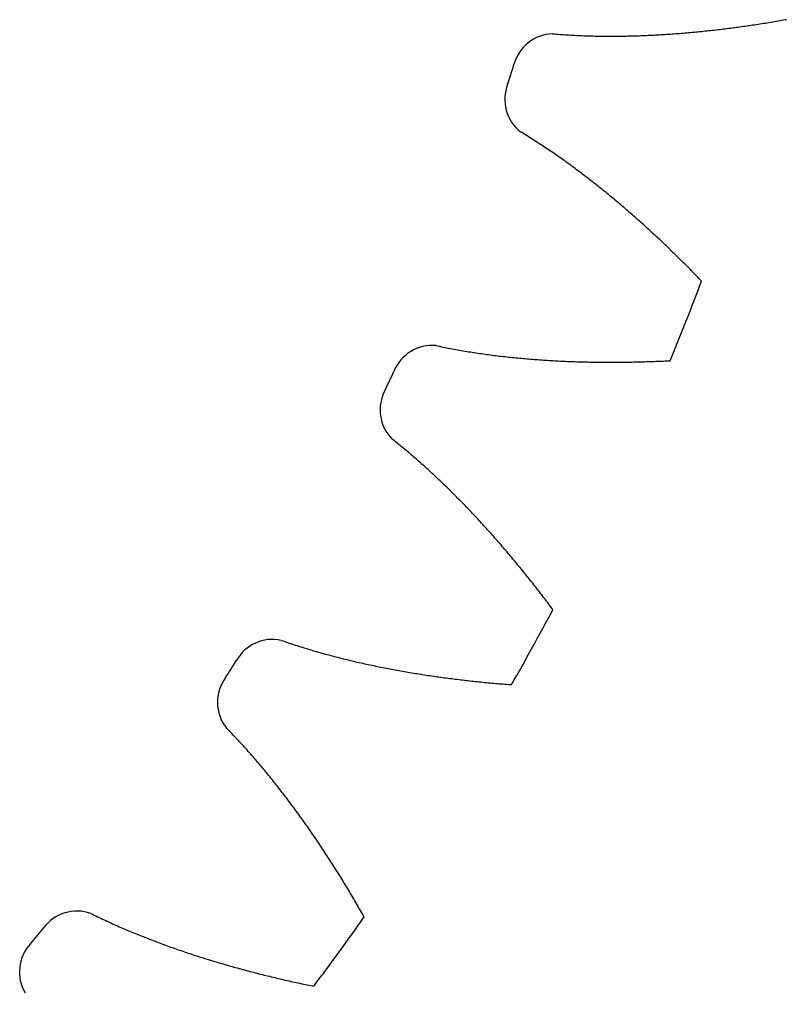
# Model space of a CAD drawing. Extents: x 72 to 228, y 22 to 178.
# Drawn here: x 204.42 to 225.25, y 53.13 to 79.48 of the extents above; entities that cross this region are included whole.
import ezdxf

# ---------------------------------------------------------------- set-up
doc = ezdxf.new("R2010")
doc.units = 0
doc.layers.get('0').update_dxf_attribs({"linetype": 'continuous'})

# ---------------------------------------------------------------- blocks, each defined once
blk = doc.blocks.new('CUT088')
at = {"color": 0}
for points in [[(218.896, 79.089), (218.946, 79.084), (218.996, 79.08), (219.046, 79.076), (219.096, 79.072), (219.146, 79.069), (219.195, 79.065), (219.245, 79.062), (219.295, 79.059), (219.345, 79.056), (219.395, 79.053), (219.445, 79.05), (219.495, 79.047), (219.545, 79.045), (219.595, 79.042), (219.645, 79.04), (219.695, 79.038), (219.745, 79.036), (219.795, 79.034), (219.845, 79.033), (219.895, 79.031), (219.945, 79.03), (219.995, 79.029), (220.045, 79.027), (220.095, 79.026), (220.145, 79.026), (220.195, 79.025), (220.245, 79.024), (220.295, 79.024), (220.345, 79.023), (220.395, 79.023), (220.445, 79.023), (220.495, 79.023), (220.545, 79.023), (220.595, 79.023), (220.645, 79.024), (220.695, 79.024), (220.745, 79.025), (220.795, 79.025), (220.845, 79.026), (220.895, 79.027), (220.945, 79.028), (220.994, 79.029), (221.044, 79.03), (221.094, 79.032), (221.144, 79.033), (221.194, 79.035), (221.244, 79.036), (221.294, 79.038), (221.344, 79.04), (221.394, 79.042), (221.444, 79.044), (221.494, 79.046), (221.544, 79.049), (221.594, 79.051), (221.644, 79.053), (221.694, 79.056), (221.744, 79.059), (221.794, 79.062), (221.844, 79.064), (221.894, 79.067), (221.944, 79.071), (221.993, 79.074), (222.043, 79.077), (222.093, 79.08), (222.143, 79.084), (222.193, 79.088), (222.243, 79.091), (222.293, 79.095), (222.343, 79.099), (222.392, 79.103), (222.442, 79.107), (222.492, 79.111), (222.542, 79.115), (222.592, 79.12), (222.641, 79.124), (222.691, 79.129), (222.741, 79.133), (222.791, 79.138), (222.841, 79.143), (222.89, 79.148), (222.94, 79.153), (222.99, 79.158), (223.04, 79.163), (223.089, 79.168), (223.139, 79.173), (223.189, 79.179), (223.238, 79.184), (223.288, 79.19), (223.338, 79.196), (223.387, 79.201), (223.437, 79.207), (223.487, 79.213), (223.536, 79.219), (223.586, 79.225), (223.636, 79.231), (223.685, 79.238), (223.735, 79.244), (223.784, 79.25), (223.834, 79.257), (223.884, 79.264), (223.933, 79.27), (223.983, 79.277), (224.032, 79.284), (224.082, 79.291), (224.131, 79.298), (224.181, 79.305), (224.23, 79.312), (224.28, 79.319), (224.329, 79.327), (224.379, 79.334), (224.428, 79.341), (224.477, 79.349), (224.527, 79.357), (224.576, 79.364), (224.626, 79.372), (224.675, 79.38), (224.724, 79.388), (224.774, 79.396), (224.823, 79.404), (224.872, 79.412), (224.922, 79.421), (224.971, 79.429), (225.02, 79.437), (225.07, 79.446), (225.119, 79.454), (225.168, 79.463), (225.217, 79.472), (225.252, 79.478)], [(218.896, 79.089), (218.946, 79.084), (218.996, 79.08), (219.046, 79.076), (219.096, 79.072), (219.146, 79.069), (219.195, 79.065), (219.245, 79.062), (219.295, 79.059), (219.345, 79.056), (219.395, 79.053), (219.445, 79.05), (219.495, 79.047), (219.545, 79.045), (219.595, 79.042), (219.645, 79.04), (219.695, 79.038), (219.745, 79.036), (219.795, 79.034), (219.845, 79.033), (219.895, 79.031), (219.945, 79.03), (219.995, 79.029), (220.045, 79.027), (220.095, 79.026), (220.145, 79.026), (220.195, 79.025), (220.245, 79.024), (220.295, 79.024), (220.345, 79.023), (220.395, 79.023), (220.445, 79.023), (220.495, 79.023), (220.545, 79.023), (220.595, 79.023), (220.645, 79.024), (220.695, 79.024), (220.745, 79.025), (220.795, 79.025), (220.845, 79.026), (220.895, 79.027), (220.945, 79.028), (220.994, 79.029), (221.044, 79.03), (221.094, 79.032), (221.144, 79.033), (221.194, 79.035), (221.244, 79.036), (221.294, 79.038), (221.344, 79.04), (221.394, 79.042), (221.444, 79.044), (221.494, 79.046), (221.544, 79.049), (221.594, 79.051), (221.644, 79.053), (221.694, 79.056), (221.744, 79.059), (221.794, 79.062), (221.844, 79.064), (221.894, 79.067), (221.944, 79.071), (221.993, 79.074), (222.043, 79.077), (222.093, 79.08), (222.143, 79.084), (222.193, 79.088), (222.243, 79.091), (222.293, 79.095), (222.343, 79.099), (222.392, 79.103), (222.442, 79.107), (222.492, 79.111), (222.542, 79.115), (222.592, 79.12), (222.641, 79.124), (222.691, 79.129), (222.741, 79.133), (222.791, 79.138), (222.841, 79.143), (222.89, 79.148), (222.94, 79.153), (222.99, 79.158), (223.04, 79.163), (223.089, 79.168), (223.139, 79.173), (223.189, 79.179), (223.238, 79.184), (223.288, 79.19), (223.338, 79.196), (223.387, 79.201), (223.437, 79.207), (223.487, 79.213), (223.536, 79.219), (223.586, 79.225), (223.636, 79.231), (223.685, 79.238), (223.735, 79.244), (223.784, 79.25), (223.834, 79.257), (223.884, 79.264), (223.933, 79.27), (223.983, 79.277), (224.032, 79.284), (224.082, 79.291), (224.131, 79.298), (224.181, 79.305), (224.23, 79.312), (224.28, 79.319), (224.329, 79.327), (224.379, 79.334), (224.428, 79.341), (224.477, 79.349), (224.527, 79.357), (224.576, 79.364), (224.626, 79.372), (224.675, 79.38), (224.724, 79.388), (224.774, 79.396), (224.823, 79.404), (224.872, 79.412), (224.922, 79.421), (224.971, 79.429), (225.02, 79.437), (225.07, 79.446), (225.119, 79.454), (225.168, 79.463), (225.217, 79.472), (225.252, 79.478)], [(222.943, 72.371), (222.908, 72.407), (222.873, 72.443), (222.838, 72.479), (222.804, 72.515), (222.769, 72.55), (222.734, 72.586), (222.699, 72.622), (222.664, 72.657), (222.629, 72.693), (222.593, 72.729), (222.558, 72.764), (222.523, 72.8), (222.488, 72.835), (222.452, 72.87), (222.417, 72.906), (222.381, 72.941), (222.346, 72.976), (222.31, 73.011), (222.274, 73.046), (222.239, 73.081), (222.203, 73.116), (222.167, 73.151), (222.131, 73.186), (222.095, 73.22), (222.059, 73.255), (222.023, 73.29), (221.987, 73.324), (221.951, 73.359), (221.915, 73.393), (221.878, 73.428), (221.842, 73.462), (221.806, 73.496), (221.769, 73.53), (221.733, 73.565), (221.696, 73.599), (221.659, 73.633), (221.623, 73.667), (221.586, 73.701), (221.549, 73.734), (221.512, 73.768), (221.475, 73.802), (221.438, 73.836), (221.401, 73.869), (221.364, 73.903), (221.327, 73.936), (221.29, 73.969), (221.252, 74.003), (221.215, 74.036), (221.178, 74.069), (221.14, 74.102), (221.103, 74.135), (221.065, 74.168), (221.027, 74.201), (220.99, 74.234), (220.952, 74.267), (220.914, 74.299), (220.876, 74.332), (220.838, 74.365), (220.8, 74.397), (220.762, 74.43), (220.724, 74.462), (220.686, 74.494), (220.648, 74.526), (220.609, 74.558), (220.571, 74.591), (220.533, 74.623), (220.494, 74.654), (220.455, 74.686), (220.417, 74.718), (220.378, 74.75), (220.339, 74.781), (220.301, 74.813), (220.262, 74.844), (220.223, 74.876), (220.184, 74.907), (220.145, 74.938), (220.106, 74.969), (220.066, 75), (220.027, 75.031), (219.988, 75.062), (219.948, 75.093), (219.909, 75.123), (219.869, 75.154), (219.83, 75.185), (219.79, 75.215), (219.75, 75.245), (219.711, 75.276), (219.671, 75.306), (219.631, 75.336), (219.591, 75.366), (219.551, 75.396), (219.51, 75.426), (219.47, 75.455), (219.43, 75.485), (219.39, 75.515), (219.349, 75.544), (219.309, 75.573), (219.268, 75.603), (219.228, 75.632), (219.187, 75.661), (219.146, 75.69), (219.105, 75.719), (219.064, 75.747), (219.023, 75.776), (218.982, 75.804), (218.941, 75.833), (218.9, 75.861), (218.859, 75.889), (218.817, 75.918), (218.776, 75.946), (218.734, 75.973), (218.693, 76.001), (218.651, 76.029), (218.61, 76.056), (218.568, 76.084), (218.526, 76.111), (218.484, 76.138), (218.442, 76.165), (218.4, 76.192), (218.358, 76.219), (218.315, 76.246), (218.273, 76.272), (218.23, 76.299), (218.188, 76.325), (218.145, 76.351), (218.103, 76.377), (218.06, 76.403), (218.03, 76.421)], [(222.943, 72.371), (222.908, 72.407), (222.873, 72.443), (222.838, 72.479), (222.804, 72.515), (222.769, 72.55), (222.734, 72.586), (222.699, 72.622), (222.664, 72.657), (222.629, 72.693), (222.593, 72.729), (222.558, 72.764), (222.523, 72.8), (222.488, 72.835), (222.452, 72.87), (222.417, 72.906), (222.381, 72.941), (222.346, 72.976), (222.31, 73.011), (222.274, 73.046), (222.239, 73.081), (222.203, 73.116), (222.167, 73.151), (222.131, 73.186), (222.095, 73.22), (222.059, 73.255), (222.023, 73.29), (221.987, 73.324), (221.951, 73.359), (221.915, 73.393), (221.878, 73.428), (221.842, 73.462), (221.806, 73.496), (221.769, 73.53), (221.733, 73.565), (221.696, 73.599), (221.659, 73.633), (221.623, 73.667), (221.586, 73.701), (221.549, 73.734), (221.512, 73.768), (221.475, 73.802), (221.438, 73.836), (221.401, 73.869), (221.364, 73.903), (221.327, 73.936), (221.29, 73.969), (221.252, 74.003), (221.215, 74.036), (221.178, 74.069), (221.14, 74.102), (221.103, 74.135), (221.065, 74.168), (221.027, 74.201), (220.99, 74.234), (220.952, 74.267), (220.914, 74.299), (220.876, 74.332), (220.838, 74.365), (220.8, 74.397), (220.762, 74.43), (220.724, 74.462), (220.686, 74.494), (220.648, 74.526), (220.609, 74.558), (220.571, 74.591), (220.533, 74.623), (220.494, 74.654), (220.455, 74.686), (220.417, 74.718), (220.378, 74.75), (220.339, 74.781), (220.301, 74.813), (220.262, 74.844), (220.223, 74.876), (220.184, 74.907), (220.145, 74.938), (220.106, 74.969), (220.066, 75), (220.027, 75.031), (219.988, 75.062), (219.948, 75.093), (219.909, 75.123), (219.869, 75.154), (219.83, 75.185), (219.79, 75.215), (219.75, 75.245), (219.711, 75.276), (219.671, 75.306), (219.631, 75.336), (219.591, 75.366), (219.551, 75.396), (219.51, 75.426), (219.47, 75.455), (219.43, 75.485), (219.39, 75.515), (219.349, 75.544), (219.309, 75.573), (219.268, 75.603), (219.228, 75.632), (219.187, 75.661), (219.146, 75.69), (219.105, 75.719), (219.064, 75.747), (219.023, 75.776), (218.982, 75.804), (218.941, 75.833), (218.9, 75.861), (218.859, 75.889), (218.817, 75.918), (218.776, 75.946), (218.734, 75.973), (218.693, 76.001), (218.651, 76.029), (218.61, 76.056), (218.568, 76.084), (218.526, 76.111), (218.484, 76.138), (218.442, 76.165), (218.4, 76.192), (218.358, 76.219), (218.315, 76.246), (218.273, 76.272), (218.23, 76.299), (218.188, 76.325), (218.145, 76.351), (218.103, 76.377), (218.06, 76.403), (218.03, 76.421)], [(215.732, 70.619), (215.781, 70.608), (215.83, 70.598), (215.879, 70.587), (215.928, 70.577), (215.977, 70.567), (216.026, 70.558), (216.075, 70.548), (216.124, 70.539), (216.173, 70.529), (216.222, 70.52), (216.272, 70.511), (216.321, 70.502), (216.37, 70.494), (216.419, 70.485), (216.469, 70.477), (216.518, 70.468), (216.567, 70.46), (216.617, 70.452), (216.666, 70.444), (216.715, 70.436), (216.765, 70.429), (216.814, 70.421), (216.864, 70.414), (216.913, 70.407), (216.963, 70.4), (217.012, 70.393), (217.062, 70.386), (217.111, 70.379), (217.161, 70.372), (217.21, 70.366), (217.26, 70.359), (217.31, 70.353), (217.359, 70.347), (217.409, 70.341), (217.458, 70.335), (217.508, 70.329), (217.558, 70.323), (217.607, 70.318), (217.657, 70.312), (217.707, 70.307), (217.757, 70.302), (217.806, 70.296), (217.856, 70.291), (217.906, 70.286), (217.956, 70.282), (218.005, 70.277), (218.055, 70.272), (218.105, 70.268), (218.155, 70.263), (218.205, 70.259), (218.254, 70.255), (218.304, 70.251), (218.354, 70.247), (218.404, 70.243), (218.454, 70.239), (218.504, 70.236), (218.554, 70.232), (218.603, 70.229), (218.653, 70.225), (218.703, 70.222), (218.753, 70.219), (218.803, 70.216), (218.853, 70.213), (218.903, 70.21), (218.953, 70.207), (219.003, 70.204), (219.053, 70.202), (219.103, 70.199), (219.152, 70.197), (219.202, 70.194), (219.252, 70.192), (219.302, 70.19), (219.352, 70.188), (219.402, 70.186), (219.452, 70.184), (219.502, 70.183), (219.552, 70.181), (219.602, 70.179), (219.652, 70.178), (219.702, 70.176), (219.752, 70.175), (219.802, 70.174), (219.852, 70.173), (219.902, 70.172), (219.952, 70.171), (220.002, 70.17), (220.052, 70.169), (220.102, 70.169), (220.152, 70.168), (220.202, 70.167), (220.252, 70.167), (220.302, 70.167), (220.352, 70.166), (220.402, 70.166), (220.452, 70.166), (220.502, 70.166), (220.552, 70.166), (220.602, 70.166), (220.652, 70.167), (220.702, 70.167), (220.752, 70.167), (220.802, 70.168), (220.852, 70.168), (220.902, 70.169), (220.952, 70.17), (221.002, 70.171), (221.052, 70.172), (221.102, 70.173), (221.152, 70.174), (221.202, 70.175), (221.252, 70.176), (221.302, 70.177), (221.352, 70.179), (221.402, 70.18), (221.452, 70.182), (221.502, 70.183), (221.552, 70.185), (221.602, 70.187), (221.652, 70.189), (221.702, 70.191), (221.752, 70.193), (221.802, 70.195), (221.852, 70.197), (221.901, 70.199), (221.951, 70.202), (222.001, 70.204), (222.051, 70.206), (222.086, 70.208)], [(215.732, 70.619), (215.781, 70.608), (215.83, 70.598), (215.879, 70.587), (215.928, 70.577), (215.977, 70.567), (216.026, 70.558), (216.075, 70.548), (216.124, 70.539), (216.173, 70.529), (216.222, 70.52), (216.272, 70.511), (216.321, 70.502), (216.37, 70.494), (216.419, 70.485), (216.469, 70.477), (216.518, 70.468), (216.567, 70.46), (216.617, 70.452), (216.666, 70.444), (216.715, 70.436), (216.765, 70.429), (216.814, 70.421), (216.864, 70.414), (216.913, 70.407), (216.963, 70.4), (217.012, 70.393), (217.062, 70.386), (217.111, 70.379), (217.161, 70.372), (217.21, 70.366), (217.26, 70.359), (217.31, 70.353), (217.359, 70.347), (217.409, 70.341), (217.458, 70.335), (217.508, 70.329), (217.558, 70.323), (217.607, 70.318), (217.657, 70.312), (217.707, 70.307), (217.757, 70.302), (217.806, 70.296), (217.856, 70.291), (217.906, 70.286), (217.956, 70.282), (218.005, 70.277), (218.055, 70.272), (218.105, 70.268), (218.155, 70.263), (218.205, 70.259), (218.254, 70.255), (218.304, 70.251), (218.354, 70.247), (218.404, 70.243), (218.454, 70.239), (218.504, 70.236), (218.554, 70.232), (218.603, 70.229), (218.653, 70.225), (218.703, 70.222), (218.753, 70.219), (218.803, 70.216), (218.853, 70.213), (218.903, 70.21), (218.953, 70.207), (219.003, 70.204), (219.053, 70.202), (219.103, 70.199), (219.152, 70.197), (219.202, 70.194), (219.252, 70.192), (219.302, 70.19), (219.352, 70.188), (219.402, 70.186), (219.452, 70.184), (219.502, 70.183), (219.552, 70.181), (219.602, 70.179), (219.652, 70.178), (219.702, 70.176), (219.752, 70.175), (219.802, 70.174), (219.852, 70.173), (219.902, 70.172), (219.952, 70.171), (220.002, 70.17), (220.052, 70.169), (220.102, 70.169), (220.152, 70.168), (220.202, 70.167), (220.252, 70.167), (220.302, 70.167), (220.352, 70.166), (220.402, 70.166), (220.452, 70.166), (220.502, 70.166), (220.552, 70.166), (220.602, 70.166), (220.652, 70.167), (220.702, 70.167), (220.752, 70.167), (220.802, 70.168), (220.852, 70.168), (220.902, 70.169), (220.952, 70.17), (221.002, 70.171), (221.052, 70.172), (221.102, 70.173), (221.152, 70.174), (221.202, 70.175), (221.252, 70.176), (221.302, 70.177), (221.352, 70.179), (221.402, 70.18), (221.452, 70.182), (221.502, 70.183), (221.552, 70.185), (221.602, 70.187), (221.652, 70.189), (221.702, 70.191), (221.752, 70.193), (221.802, 70.195), (221.852, 70.197), (221.901, 70.199), (221.951, 70.202), (222.001, 70.204), (222.051, 70.206), (222.086, 70.208)], [(218.905, 63.446), (218.875, 63.487), (218.845, 63.527), (218.815, 63.567), (218.785, 63.607), (218.755, 63.646), (218.724, 63.686), (218.694, 63.726), (218.664, 63.766), (218.633, 63.806), (218.603, 63.845), (218.572, 63.885), (218.542, 63.925), (218.511, 63.964), (218.481, 64.004), (218.45, 64.043), (218.419, 64.082), (218.388, 64.122), (218.357, 64.161), (218.326, 64.2), (218.295, 64.239), (218.264, 64.279), (218.233, 64.318), (218.202, 64.357), (218.17, 64.396), (218.139, 64.435), (218.108, 64.473), (218.076, 64.512), (218.044, 64.551), (218.013, 64.59), (217.981, 64.628), (217.949, 64.667), (217.918, 64.706), (217.886, 64.744), (217.854, 64.783), (217.822, 64.821), (217.79, 64.859), (217.757, 64.898), (217.725, 64.936), (217.693, 64.974), (217.661, 65.012), (217.628, 65.05), (217.596, 65.088), (217.563, 65.126), (217.531, 65.164), (217.498, 65.202), (217.465, 65.24), (217.432, 65.277), (217.399, 65.315), (217.366, 65.353), (217.333, 65.39), (217.3, 65.428), (217.267, 65.465), (217.234, 65.503), (217.201, 65.54), (217.167, 65.577), (217.134, 65.614), (217.1, 65.651), (217.067, 65.688), (217.033, 65.725), (216.999, 65.762), (216.966, 65.799), (216.932, 65.836), (216.898, 65.873), (216.864, 65.909), (216.83, 65.946), (216.796, 65.983), (216.762, 66.019), (216.727, 66.055), (216.693, 66.092), (216.658, 66.128), (216.624, 66.164), (216.589, 66.2), (216.555, 66.236), (216.52, 66.272), (216.485, 66.308), (216.45, 66.344), (216.416, 66.38), (216.38, 66.416), (216.345, 66.451), (216.31, 66.487), (216.275, 66.522), (216.24, 66.558), (216.204, 66.593), (216.169, 66.628), (216.133, 66.663), (216.098, 66.699), (216.062, 66.734), (216.026, 66.768), (215.99, 66.803), (215.954, 66.838), (215.918, 66.873), (215.882, 66.907), (215.846, 66.942), (215.81, 66.976), (215.774, 67.011), (215.737, 67.045), (215.701, 67.079), (215.664, 67.113), (215.628, 67.147), (215.591, 67.181), (215.554, 67.215), (215.517, 67.249), (215.48, 67.282), (215.443, 67.316), (215.406, 67.349), (215.369, 67.383), (215.331, 67.416), (215.294, 67.449), (215.256, 67.482), (215.219, 67.515), (215.181, 67.548), (215.143, 67.581), (215.106, 67.614), (215.068, 67.646), (215.03, 67.679), (214.991, 67.711), (214.953, 67.743), (214.915, 67.775), (214.876, 67.807), (214.838, 67.839), (214.799, 67.871), (214.761, 67.903), (214.722, 67.934), (214.683, 67.966), (214.644, 67.997), (214.605, 68.028), (214.566, 68.059), (214.538, 68.081)], [(211.531, 62.612), (211.579, 62.595), (211.626, 62.579), (211.673, 62.563), (211.72, 62.546), (211.768, 62.53), (211.815, 62.515), (211.863, 62.499), (211.91, 62.483), (211.958, 62.468), (212.006, 62.453), (212.053, 62.438), (212.101, 62.423), (212.149, 62.408), (212.196, 62.393), (212.244, 62.379), (212.292, 62.364), (212.34, 62.35), (212.388, 62.336), (212.436, 62.322), (212.484, 62.308), (212.532, 62.294), (212.58, 62.28), (212.628, 62.267), (212.677, 62.254), (212.725, 62.24), (212.773, 62.227), (212.821, 62.214), (212.87, 62.201), (212.918, 62.188), (212.966, 62.176), (213.015, 62.163), (213.063, 62.151), (213.111, 62.138), (213.16, 62.126), (213.208, 62.114), (213.257, 62.102), (213.306, 62.09), (213.354, 62.078), (213.403, 62.067), (213.451, 62.055), (213.5, 62.044), (213.549, 62.032), (213.598, 62.021), (213.646, 62.01), (213.695, 61.999), (213.744, 61.988), (213.793, 61.977), (213.842, 61.966), (213.89, 61.956), (213.939, 61.945), (213.988, 61.935), (214.037, 61.925), (214.086, 61.914), (214.135, 61.904), (214.184, 61.894), (214.233, 61.885), (214.282, 61.875), (214.331, 61.865), (214.38, 61.855), (214.429, 61.846), (214.478, 61.837), (214.527, 61.827), (214.577, 61.818), (214.626, 61.809), (214.675, 61.8), (214.724, 61.791), (214.773, 61.782), (214.823, 61.773), (214.872, 61.765), (214.921, 61.756), (214.97, 61.748), (215.02, 61.739), (215.069, 61.731), (215.118, 61.723), (215.168, 61.715), (215.217, 61.707), (215.266, 61.699), (215.316, 61.691), (215.365, 61.683), (215.415, 61.676), (215.464, 61.668), (215.513, 61.661), (215.563, 61.653), (215.612, 61.646), (215.662, 61.639), (215.711, 61.632), (215.761, 61.625), (215.81, 61.618), (215.86, 61.611), (215.909, 61.604), (215.959, 61.597), (216.009, 61.591), (216.058, 61.584), (216.108, 61.578), (216.157, 61.571), (216.207, 61.565), (216.257, 61.559), (216.306, 61.553), (216.356, 61.547), (216.405, 61.541), (216.455, 61.535), (216.505, 61.529), (216.554, 61.524), (216.604, 61.518), (216.654, 61.512), (216.703, 61.507), (216.753, 61.502), (216.803, 61.496), (216.853, 61.491), (216.902, 61.486), (216.952, 61.481), (217.002, 61.476), (217.052, 61.471), (217.101, 61.466), (217.151, 61.462), (217.201, 61.457), (217.251, 61.452), (217.301, 61.448), (217.35, 61.443), (217.4, 61.439), (217.45, 61.435), (217.5, 61.431), (217.55, 61.427), (217.599, 61.423), (217.649, 61.419), (217.699, 61.415), (217.749, 61.411), (217.784, 61.408)], [(211.531, 62.612), (211.579, 62.595), (211.626, 62.579), (211.673, 62.563), (211.72, 62.546), (211.768, 62.53), (211.815, 62.515), (211.863, 62.499), (211.91, 62.483), (211.958, 62.468), (212.006, 62.453), (212.053, 62.438), (212.101, 62.423), (212.149, 62.408), (212.196, 62.393), (212.244, 62.379), (212.292, 62.364), (212.34, 62.35), (212.388, 62.336), (212.436, 62.322), (212.484, 62.308), (212.532, 62.294), (212.58, 62.28), (212.628, 62.267), (212.677, 62.254), (212.725, 62.24), (212.773, 62.227), (212.821, 62.214), (212.87, 62.201), (212.918, 62.188), (212.966, 62.176), (213.015, 62.163), (213.063, 62.151), (213.111, 62.138), (213.16, 62.126), (213.208, 62.114), (213.257, 62.102), (213.306, 62.09), (213.354, 62.078), (213.403, 62.067), (213.451, 62.055), (213.5, 62.044), (213.549, 62.032), (213.598, 62.021), (213.646, 62.01), (213.695, 61.999), (213.744, 61.988), (213.793, 61.977), (213.842, 61.966), (213.89, 61.956), (213.939, 61.945), (213.988, 61.935), (214.037, 61.925), (214.086, 61.914), (214.135, 61.904), (214.184, 61.894), (214.233, 61.885), (214.282, 61.875), (214.331, 61.865), (214.38, 61.855), (214.429, 61.846), (214.478, 61.837), (214.527, 61.827), (214.577, 61.818), (214.626, 61.809), (214.675, 61.8), (214.724, 61.791), (214.773, 61.782), (214.823, 61.773), (214.872, 61.765), (214.921, 61.756), (214.97, 61.748), (215.02, 61.739), (215.069, 61.731), (215.118, 61.723), (215.168, 61.715), (215.217, 61.707), (215.266, 61.699), (215.316, 61.691), (215.365, 61.683), (215.415, 61.676), (215.464, 61.668), (215.513, 61.661), (215.563, 61.653), (215.612, 61.646), (215.662, 61.639), (215.711, 61.632), (215.761, 61.625), (215.81, 61.618), (215.86, 61.611), (215.909, 61.604), (215.959, 61.597), (216.009, 61.591), (216.058, 61.584), (216.108, 61.578), (216.157, 61.571), (216.207, 61.565), (216.257, 61.559), (216.306, 61.553), (216.356, 61.547), (216.405, 61.541), (216.455, 61.535), (216.505, 61.529), (216.554, 61.524), (216.604, 61.518), (216.654, 61.512), (216.703, 61.507), (216.753, 61.502), (216.803, 61.496), (216.853, 61.491), (216.902, 61.486), (216.952, 61.481), (217.002, 61.476), (217.052, 61.471), (217.101, 61.466), (217.151, 61.462), (217.201, 61.457), (217.251, 61.452), (217.301, 61.448), (217.35, 61.443), (217.4, 61.439), (217.45, 61.435), (217.5, 61.431), (217.55, 61.427), (217.599, 61.423), (217.649, 61.419), (217.699, 61.415), (217.749, 61.411), (217.784, 61.408)], [(213.78, 55.099), (213.755, 55.142), (213.731, 55.186), (213.706, 55.229), (213.681, 55.273), (213.656, 55.316), (213.631, 55.359), (213.606, 55.403), (213.581, 55.446), (213.556, 55.489), (213.531, 55.532), (213.505, 55.575), (213.48, 55.618), (213.455, 55.661), (213.429, 55.704), (213.404, 55.747), (213.378, 55.79), (213.352, 55.833), (213.326, 55.876), (213.301, 55.919), (213.275, 55.962), (213.249, 56.004), (213.223, 56.047), (213.197, 56.09), (213.17, 56.132), (213.144, 56.175), (213.118, 56.217), (213.091, 56.26), (213.065, 56.302), (213.038, 56.345), (213.012, 56.387), (212.985, 56.429), (212.958, 56.472), (212.932, 56.514), (212.905, 56.556), (212.878, 56.598), (212.851, 56.64), (212.824, 56.682), (212.797, 56.724), (212.769, 56.766), (212.742, 56.808), (212.715, 56.85), (212.687, 56.892), (212.66, 56.933), (212.632, 56.975), (212.604, 57.017), (212.577, 57.058), (212.549, 57.1), (212.521, 57.141), (212.493, 57.183), (212.465, 57.224), (212.437, 57.265), (212.408, 57.307), (212.38, 57.348), (212.352, 57.389), (212.323, 57.43), (212.295, 57.471), (212.266, 57.512), (212.238, 57.553), (212.209, 57.594), (212.18, 57.635), (212.151, 57.676), (212.122, 57.717), (212.093, 57.757), (212.064, 57.798), (212.035, 57.839), (212.006, 57.879), (211.976, 57.92), (211.947, 57.96), (211.917, 58), (211.888, 58.041), (211.858, 58.081), (211.828, 58.121), (211.798, 58.161), (211.768, 58.201), (211.738, 58.241), (211.708, 58.281), (211.678, 58.321), (211.648, 58.361), (211.617, 58.401), (211.587, 58.44), (211.557, 58.48), (211.526, 58.519), (211.495, 58.559), (211.465, 58.598), (211.434, 58.638), (211.403, 58.677), (211.372, 58.716), (211.341, 58.755), (211.309, 58.794), (211.278, 58.833), (211.247, 58.872), (211.215, 58.911), (211.184, 58.95), (211.152, 58.989), (211.12, 59.027), (211.089, 59.066), (211.057, 59.104), (211.025, 59.143), (210.993, 59.181), (210.96, 59.219), (210.928, 59.258), (210.896, 59.296), (210.863, 59.334), (210.831, 59.372), (210.798, 59.409), (210.765, 59.447), (210.732, 59.485), (210.699, 59.522), (210.666, 59.56), (210.633, 59.597), (210.6, 59.635), (210.567, 59.672), (210.533, 59.709), (210.5, 59.746), (210.466, 59.783), (210.432, 59.82), (210.398, 59.857), (210.364, 59.893), (210.33, 59.93), (210.296, 59.966), (210.262, 60.003), (210.227, 60.039), (210.193, 60.075), (210.158, 60.111), (210.123, 60.147), (210.088, 60.183), (210.053, 60.219), (210.029, 60.244)], [(213.78, 55.099), (213.755, 55.142), (213.731, 55.186), (213.706, 55.229), (213.681, 55.273), (213.656, 55.316), (213.631, 55.359), (213.606, 55.403), (213.581, 55.446), (213.556, 55.489), (213.531, 55.532), (213.505, 55.575), (213.48, 55.618), (213.455, 55.661), (213.429, 55.704), (213.404, 55.747), (213.378, 55.79), (213.352, 55.833), (213.326, 55.876), (213.301, 55.919), (213.275, 55.962), (213.249, 56.004), (213.223, 56.047), (213.197, 56.09), (213.17, 56.132), (213.144, 56.175), (213.118, 56.217), (213.091, 56.26), (213.065, 56.302), (213.038, 56.345), (213.012, 56.387), (212.985, 56.429), (212.958, 56.472), (212.932, 56.514), (212.905, 56.556), (212.878, 56.598), (212.851, 56.64), (212.824, 56.682), (212.797, 56.724), (212.769, 56.766), (212.742, 56.808), (212.715, 56.85), (212.687, 56.892), (212.66, 56.933), (212.632, 56.975), (212.604, 57.017), (212.577, 57.058), (212.549, 57.1), (212.521, 57.141), (212.493, 57.183), (212.465, 57.224), (212.437, 57.265), (212.408, 57.307), (212.38, 57.348), (212.352, 57.389), (212.323, 57.43), (212.295, 57.471), (212.266, 57.512), (212.238, 57.553), (212.209, 57.594), (212.18, 57.635), (212.151, 57.676), (212.122, 57.717), (212.093, 57.757), (212.064, 57.798), (212.035, 57.839), (212.006, 57.879), (211.976, 57.92), (211.947, 57.96), (211.917, 58), (211.888, 58.041), (211.858, 58.081), (211.828, 58.121), (211.798, 58.161), (211.768, 58.201), (211.738, 58.241), (211.708, 58.281), (211.678, 58.321), (211.648, 58.361), (211.617, 58.401), (211.587, 58.44), (211.557, 58.48), (211.526, 58.519), (211.495, 58.559), (211.465, 58.598), (211.434, 58.638), (211.403, 58.677), (211.372, 58.716), (211.341, 58.755), (211.309, 58.794), (211.278, 58.833), (211.247, 58.872), (211.215, 58.911), (211.184, 58.95), (211.152, 58.989), (211.12, 59.027), (211.089, 59.066), (211.057, 59.104), (211.025, 59.143), (210.993, 59.181), (210.96, 59.219), (210.928, 59.258), (210.896, 59.296), (210.863, 59.334), (210.831, 59.372), (210.798, 59.409), (210.765, 59.447), (210.732, 59.485), (210.699, 59.522), (210.666, 59.56), (210.633, 59.597), (210.6, 59.635), (210.567, 59.672), (210.533, 59.709), (210.5, 59.746), (210.466, 59.783), (210.432, 59.82), (210.398, 59.857), (210.364, 59.893), (210.33, 59.93), (210.296, 59.966), (210.262, 60.003), (210.227, 60.039), (210.193, 60.075), (210.158, 60.111), (210.123, 60.147), (210.088, 60.183), (210.053, 60.219), (210.029, 60.244)], [(206.36, 55.195), (206.405, 55.172), (206.45, 55.15), (206.495, 55.128), (206.54, 55.106), (206.585, 55.084), (206.63, 55.063), (206.675, 55.041), (206.72, 55.02), (206.765, 54.999), (206.811, 54.978), (206.856, 54.957), (206.902, 54.936), (206.947, 54.915), (206.993, 54.895), (207.038, 54.874), (207.084, 54.854), (207.13, 54.834), (207.175, 54.814), (207.221, 54.794), (207.267, 54.774), (207.313, 54.754), (207.359, 54.735), (207.405, 54.715), (207.451, 54.696), (207.498, 54.677), (207.544, 54.657), (207.59, 54.638), (207.636, 54.62), (207.683, 54.601), (207.729, 54.582), (207.776, 54.564), (207.822, 54.545), (207.869, 54.527), (207.915, 54.509), (207.962, 54.491), (208.008, 54.473), (208.055, 54.455), (208.102, 54.437), (208.149, 54.419), (208.195, 54.402), (208.242, 54.384), (208.289, 54.367), (208.336, 54.35), (208.383, 54.333), (208.43, 54.315), (208.477, 54.299), (208.524, 54.282), (208.571, 54.265), (208.618, 54.248), (208.666, 54.232), (208.713, 54.215), (208.76, 54.199), (208.807, 54.183), (208.855, 54.167), (208.902, 54.15), (208.949, 54.135), (208.997, 54.119), (209.044, 54.103), (209.092, 54.087), (209.139, 54.072), (209.187, 54.056), (209.234, 54.041), (209.282, 54.025), (209.33, 54.01), (209.377, 53.995), (209.425, 53.98), (209.473, 53.965), (209.52, 53.95), (209.568, 53.936), (209.616, 53.921), (209.664, 53.906), (209.712, 53.892), (209.76, 53.877), (209.807, 53.863), (209.855, 53.849), (209.903, 53.835), (209.951, 53.821), (209.999, 53.807), (210.047, 53.793), (210.095, 53.779), (210.144, 53.766), (210.192, 53.752), (210.24, 53.738), (210.288, 53.725), (210.336, 53.712), (210.384, 53.698), (210.433, 53.685), (210.481, 53.672), (210.529, 53.659), (210.577, 53.646), (210.626, 53.633), (210.674, 53.621), (210.722, 53.608), (210.771, 53.595), (210.819, 53.583), (210.868, 53.57), (210.916, 53.558), (210.965, 53.546), (211.013, 53.533), (211.062, 53.521), (211.11, 53.509), (211.159, 53.497), (211.207, 53.486), (211.256, 53.474), (211.304, 53.462), (211.353, 53.45), (211.402, 53.439), (211.45, 53.427), (211.499, 53.416), (211.548, 53.405), (211.596, 53.393), (211.645, 53.382), (211.694, 53.371), (211.743, 53.36), (211.792, 53.349), (211.84, 53.338), (211.889, 53.328), (211.938, 53.317), (211.987, 53.306), (212.036, 53.296), (212.085, 53.285), (212.134, 53.275), (212.182, 53.265), (212.231, 53.254), (212.28, 53.244), (212.329, 53.234), (212.378, 53.224), (212.413, 53.217)]]:
    blk.add_lwpolyline(points, dxfattribs=at)
for centre, radius, start, end in [((218.937, 77.964), 1.125, 92.0778, 165.3283), ((150, 100), 71.25, -18.22547, -17.77453), ((218.724, 77.307), 1.125, 158.6717, -128.0776), ((150, 100), 78, -22.45426, -20.74574), ((215.632, 69.498), 1.125, 84.8778, 158.1283), ((150, 100), 71.25, -25.42547, -24.97453), ((215.337, 68.872), 1.125, 151.4717, -135.2776), ((150, 100), 78, -29.65426, -27.94574), ((211.291, 61.513), 1.125, 77.6778, 150.9283), ((150, 100), 71.25, -32.62547, -32.17453), ((210.921, 60.929), 1.125, 144.2717, -142.4776), ((205.984, 54.134), 1.125, 70.4778, 143.7283), ((150, 100), 78, -36.85426, -35.14574), ((150, 100), 71.25, -39.82547, -39.37453), ((205.544, 53.602), 1.125, 137.0717, -149.6776)]:
    blk.add_arc(centre, radius, start, end, dxfattribs=at)

msp = doc.modelspace()

# ---------------------------------------------------------------- block references
at = {"color": 0}
msp.add_blockref('CUT088', (0, 0), dxfattribs=at)

doc.saveas('drawing.dxf')
